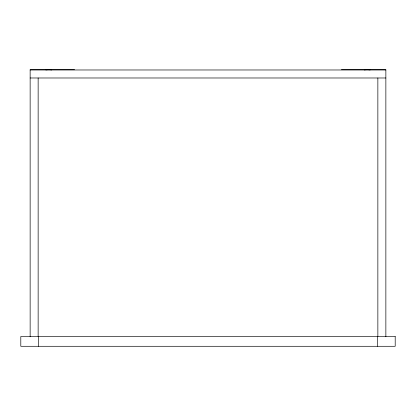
<?xml version="1.0" encoding="UTF-8"?>
<svg xmlns="http://www.w3.org/2000/svg" width="416" height="416" viewBox="0 0 416 416"><rect width="100%" height="100%" fill="white"/><g stroke="black" fill="none" stroke-linecap="round" stroke-linejoin="round"><path stroke-width="0.62" d="M74.604 69.711L30.139 69.711L30.139 336.773M341.396 69.711L385.861 69.711L385.861 336.773M30.139 69.976L385.861 69.976M30.139 77.984L385.861 77.984M377.858 77.984L377.858 336.508M377.416 336.508L377.416 346.289M38.584 336.508L38.584 346.289M38.142 77.984L38.142 336.508M45.911 69.95A17.784 17.784 0 0 1 51.714 69.95M364.286 69.95A17.784 17.784 0 0 1 370.089 69.95M395.2 336.508L20.8 336.508L20.8 346.289L395.2 346.289L395.2 336.508"/></g></svg>
